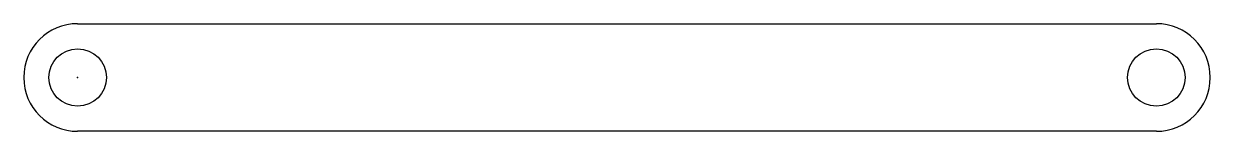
# Model space of a CAD drawing. Header units: centimetres. Extents: x -0.38 to 7.88, y -0.38 to 0.38.
import ezdxf

# ---------------------------------------------------------------- set-up
doc = ezdxf.new("R2010")
doc.units = ezdxf.units.CM
doc.header["$MEASUREMENT"] = 0
doc.layers.add('laser cut tracks support v1_Sketch1', color=7, linetype='Continuous')
doc.layers.add('laser cut tracks support v1_Sketch2', color=7, linetype='Continuous')

msp = doc.modelspace()

# ---------------------------------------------------------------- linework, layer by layer
at = {"layer": 'laser cut tracks support v1_Sketch1'}
msp.add_point((0, 0), dxfattribs=at)
at = {"layer": 'laser cut tracks support v1_Sketch2'}
for p, q in [((0, 0.375), (7.5, 0.375)), ((7.5, -0.375), (0, -0.375))]:
    msp.add_line(p, q, dxfattribs=at)
for centre in [(0, 0), (7.5, 0)]:
    msp.add_circle(centre, 0.2, dxfattribs=at)
for centre, start, end in [((0, 0), 90, 270), ((7.5, 0), 270, 90)]:
    msp.add_arc(centre, 0.375, start, end, dxfattribs=at)
msp.add_point((0, 0), dxfattribs=at)

doc.saveas('drawing.dxf')
